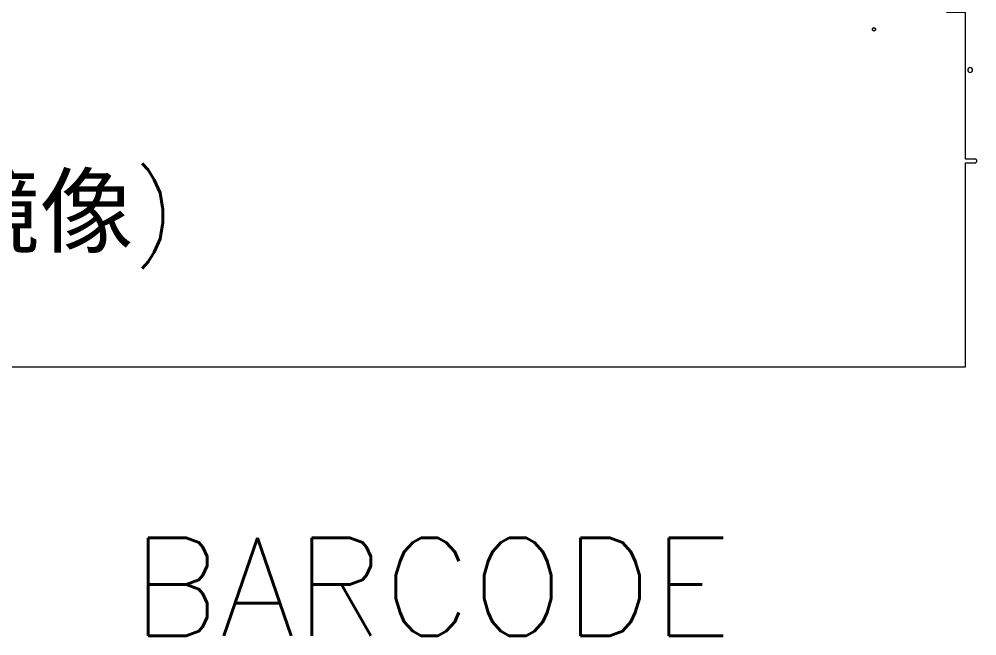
# Model space of a CAD drawing. Extents: x 2864 to 3941, y 2420 to 3182.
# Drawn here: x 3679.3 to 3779.4, y 2590.8 to 2655.3 of the extents above; entities that cross this region are included whole.
import ezdxf

# ---------------------------------------------------------------- set-up
doc = ezdxf.new("R2010")
doc.units = 0
doc.layers.get('0').update_dxf_attribs({"lineweight": 0})
doc.layers.add('barcode', color=1, linetype='Continuous')
doc.layers.add('備註', color=1, linetype='Continuous', lineweight=0)
doc.styles.get("Standard").update_dxf_attribs({"font": 'simplex.shx', "height": 2.7})

msp = doc.modelspace()

# ---------------------------------------------------------------- linework, layer by layer
msp.add_line((3511.202, 2618.943), (3765.202, 2618.943))
at = {"linetype": 'Continuous'}
msp.add_lwpolyline([(3779.202, 2640.243, 1), (3779.202, 2640.643), (3778.202, 2640.643), (3778.202, 2655.943), (3776.252, 2655.943), (3776.252, 2664.943), (3778.202, 2664.943), (3778.202, 2860.243)], format="xyb", dxfattribs=at)
msp.add_lwpolyline([(3768.802, 2654.093), (3768.652, 2653.993), (3768.501, 2654.093), (3768.501, 2654.293), (3768.652, 2654.393), (3768.802, 2654.293)], close=True, dxfattribs=at)
msp.add_lwpolyline([(3778.952, 2649.943, 0.414222), (3778.702, 2650.193, 0.414222), (3778.452, 2649.943, 0.414222), (3778.702, 2649.693, 0.414222)], format="xyb", close=True, dxfattribs=at)
msp.add_lwpolyline([(3765.202, 2618.943), (3778.202, 2618.943), (3778.202, 2640.243), (3779.202, 2640.243)], dxfattribs=at)

# ---------------------------------------------------------------- texts
at = {"layer": 'barcode', "linetype": 'Continuous', "insert": (3691.048, 2601.078), "char_height": 10.2352, "width": 43.61736, "attachment_point": 1}
msp.add_mtext('BARCODE', dxfattribs=at)
at = {"layer": '備註', "linetype": 'Continuous', "insert": (3613.755, 2638.815), "char_height": 7.2, "width": 138.15591, "attachment_point": 1}
msp.add_mtext('BTR2(背面已鏡像)', dxfattribs=at)

doc.saveas('drawing.dxf')
